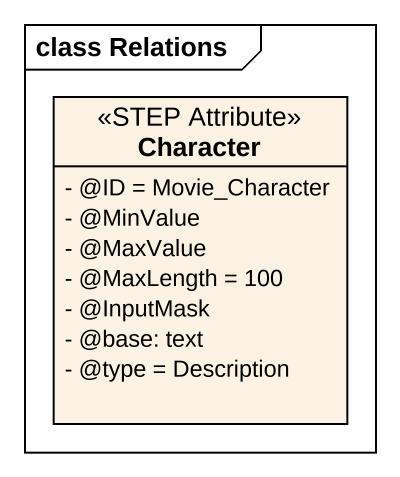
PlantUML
@startuml
mainframe class Relations
hide circle
hide empty members
skinparam classAttributeIconSize 0
class Character <<STEP Attribute>> {
  - @ID = Movie_Character
  - @MinValue
  - @MaxValue
  - @MaxLength = 100
  - @InputMask
  - @base: text
  - @type = Description
}
@enduml
